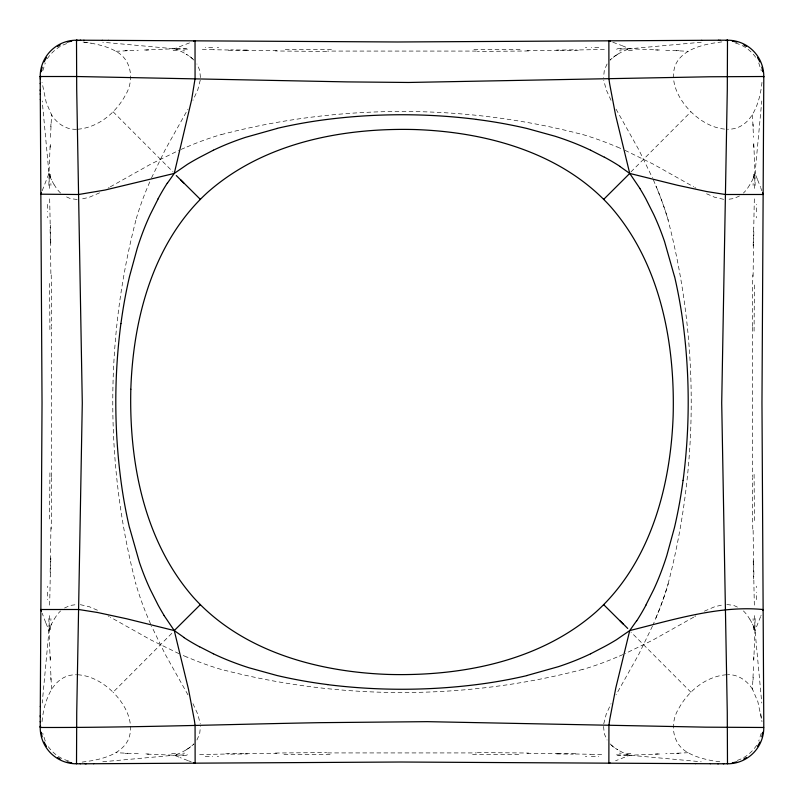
<?xml version="1.0" encoding="UTF-8"?>
<svg xmlns="http://www.w3.org/2000/svg" width="804" height="804" viewBox="0 0 804 804"><rect width="100%" height="100%" fill="white"/><g stroke="black" fill="none" stroke-linecap="round" stroke-linejoin="round"><path stroke-width="0.6" stroke-dasharray="4.02 3.01" d="M51.335 476.702L51.335 327.298M752.665 327.298L752.665 476.702M50.903 527.504L50.451 562.448M753.097 276.496L753.549 241.552M49.667 605.161L49.989 589.644A254.868 8.653 -89.8 0 0 50.23 576.056M754.333 198.839L754.011 214.356A254.868 8.653 -89.8 0 0 753.77 227.944M49.426 615.573L48.984 630.567L42.21 703.058M754.574 188.427L755.016 173.433L761.79 100.942M200.467 77.626L199.663 70.129L196.9 63.948M603.533 726.374L604.337 733.871L607.1 740.052M50.501 137.323L51.546 114.771L46.22 102.51L42.029 82.299M753.499 666.677L752.454 689.139L757.881 701.812L761.79 720.525M752.454 689.199C747.248 680.686 737.77 674.053 727.469 674.737M200.266 80.119L197.824 89.696L192.95 100.359M603.734 723.881L606.176 714.304L611.05 703.641M42.029 721.711C43.798 702.636 52.039 674.315 76.531 674.737M761.971 82.289C760.202 101.364 751.961 129.685 727.469 129.263M42.733 70.852L45.265 62.943M761.267 733.147L758.735 741.057M135.876 220.276C105.073 338.574 105.073 465.426 135.876 583.724M668.124 583.724C698.927 465.426 698.927 338.574 668.124 220.276M42.21 190.719L48.984 173.433L49.948 150.207A255.923 0.884 -88.1 0 1 50.23 143.514M761.117 615.171L760.916 615.703M760.614 616.557L755.016 630.567L754.051 653.793A255.923 0.884 -88.1 0 1 753.77 660.486M655.853 618.075A257.421 181.915 -90 0 0 668.194 583.774A257.421 181.925 90 0 1 655.863 618.085L653.371 624.075M149.775 181.905L148.087 185.865A257.421 181.925 90 0 0 135.796 220.226M151.504 177.945L165.172 149.785L187.965 109.113M652.496 626.055L638.828 654.215L616.035 694.887M50.23 660.486A255.923 0.884 88.1 0 1 49.948 653.783L48.984 630.567A85.837 60.702 0.4 0 1 51.506 624.055L54.2 619.05M753.77 143.514A255.923 0.884 88.1 0 1 754.051 150.217L755.016 173.433A85.837 60.702 0.4 0 1 752.494 179.945L749.8 184.95M607.1 63.948L604.337 70.129L603.533 77.626M196.9 740.052L199.663 733.871L200.467 726.374M47.275 58.732C52.26 51.325 59.657 45.265 68.44 43.155M756.725 745.268C751.74 752.675 744.343 758.735 735.559 760.845M77.676 129.243C98.219 127.545 115.887 112.851 125.454 95.113C134.409 80.661 131.886 59.436 115.826 51.285C108.379 46.893 98.992 44.753 91.324 43.205L82.088 41.888L91.103 43.225M726.324 674.757C705.781 676.455 688.113 691.149 678.546 708.887C669.591 723.339 672.114 744.564 688.174 752.715C695.571 757.066 704.867 759.227 712.485 760.755L721.912 762.112M630.929 171.935L690.917 111.776C700.465 121.102 712.796 128.449 726.324 129.243M77.676 674.757C91.204 675.561 103.545 682.887 113.083 692.234L173.071 632.065M721.912 41.888L712.485 43.245C699.148 45.697 681.903 50.622 675.44 64.883C669.079 81.857 679.018 99.796 690.917 111.766M82.088 762.112L91.324 760.795C104.731 758.343 122.057 753.438 128.56 739.117C134.921 722.143 124.982 704.203 113.083 692.234M739.499 195.975L733.761 198.558L726.806 199.513M64.501 608.025L70.239 605.442L77.194 604.487M110.248 186.88L150.961 164.016L179.041 150.308M617.834 54.069L623.2 51.265A87.747 62.039 -89.9 0 1 629.833 48.753M186.166 749.931L180.799 752.735A87.747 62.039 -89.9 0 1 174.166 755.247M693.751 617.12L653.039 639.984L624.959 653.692M108.158 188.106L109.193 187.503M694.807 616.497L695.842 615.894M99.626 192.819L89.164 197.322L80.31 199.342M704.374 611.181L714.836 606.678L723.69 604.658M181.011 149.443L186.93 146.881M622.989 654.556L617.07 657.119M144.469 49.999A254.516 0.864 -1.9 0 1 150.338 49.758L174.267 48.773L191.181 42.23M659.531 754.001A254.516 0.864 -1.9 0 1 653.662 754.242L629.733 755.227L615.562 760.785M221.19 134.63C338.846 103.746 465.154 103.746 582.81 134.63M582.81 669.37C465.154 700.254 338.846 700.254 221.19 669.37M701.249 42.23L629.733 48.773L616.487 49.165M102.751 761.77L174.267 755.227L187.513 754.835M115.836 51.285L138.308 50.26M688.134 752.715L665.692 753.74M604.387 49.446L590.628 49.727M199.613 754.554L213.372 754.273M76.531 129.263C66.23 129.926 56.722 123.334 51.556 114.761M558.398 50.26L527.012 50.652M245.602 753.74L276.988 753.348M476.4 51.074L327.6 51.074M327.6 752.926L476.4 752.926M77.194 199.513L70.239 198.558L64.501 195.975M726.806 604.487L733.761 605.442L739.499 608.025M276.988 50.652L245.602 50.26M527.012 753.348L558.398 753.74M213.372 49.727L199.613 49.446M590.628 754.273L604.387 754.554M187.513 49.165L174.267 48.773L102.751 42.23M616.487 754.835L629.733 755.227L701.249 761.77M665.692 50.26L688.164 51.285M138.308 753.74L115.866 752.715M723.69 199.342L714.836 197.322L704.374 192.819M80.31 604.658L89.164 606.678L99.626 611.181M735.559 43.155C744.343 45.265 751.74 51.325 756.725 58.732M68.44 760.845C59.657 758.735 52.26 752.675 47.275 745.268M612.819 42.23L621.633 45.496M191.181 761.77L188.437 760.785M187.855 760.584L180.056 757.549M622.065 45.677L629.733 48.773L653.662 49.758A254.516 0.864 1.9 0 1 659.531 49.999M179.031 757.127L174.267 755.227L150.338 754.242A254.516 0.864 1.9 0 1 144.469 754.001M617.07 146.881L622.989 149.443M186.93 657.119L181.011 654.556M624.959 150.308L653.039 164.016L693.751 186.88M179.041 653.692L150.961 639.984L110.248 617.12M180.799 51.265L186.166 54.069M623.2 752.735L617.834 749.931M694.807 187.503L695.842 188.106M108.158 615.894L109.193 616.497M113.083 111.776L173.071 171.935M690.917 692.224L630.929 632.065M749.8 619.05L752.474 624.055A85.837 60.702 -0.4 0 1 755.026 630.567L761.79 703.058M54.2 184.95L51.526 179.945A85.837 60.702 -0.4 0 1 48.974 173.433L42.21 100.942M616.035 109.113L638.828 149.785L652.496 177.945M187.965 694.887L165.172 654.215L151.504 626.055M611.05 100.359L606.176 89.696L603.734 80.119M192.95 703.641L197.824 714.304L200.266 723.881M758.735 62.943L761.267 70.852M45.265 741.057L42.733 733.147M653.371 179.925L655.913 185.865A257.421 181.925 -90 0 1 668.204 220.226A257.421 181.915 90 0 0 655.853 185.925M150.629 624.075L148.087 618.135A257.421 181.915 90 0 1 135.806 583.774M757.408 179.272L755.016 173.433A85.837 60.682 0.3 0 1 752.464 179.945M757.609 179.774L760.504 187.151M45.898 623.05L48.984 630.567A85.837 60.682 0.3 0 1 51.536 624.055M45.717 622.608L42.21 613.281M760.715 187.734L761.79 190.719M760.715 713.449L761.971 721.701M752.454 114.801L753.499 137.323M51.546 689.229L50.501 666.677M754.574 615.573L755.016 630.567A85.837 60.682 -0.3 0 0 752.464 624.055M49.426 188.427L48.984 173.433A85.837 60.682 -0.3 0 0 51.536 179.945M754.333 605.161L754.011 589.644A254.868 8.653 89.8 0 1 753.77 576.056M49.667 198.839L49.989 214.356A254.868 8.653 89.8 0 1 50.23 227.944M753.549 562.448L753.097 527.504M50.451 241.552L50.903 276.496M629.723 755.237A87.747 62.059 90 0 1 623.1 752.715M619.392 753.147A238.135 12.964 -0.5 0 1 621.281 753.197M626.879 753.348A238.135 12.964 -0.5 0 1 632.406 753.519M575.383 754.001A255.823 8.482 0.2 0 1 590.628 754.273M556.559 753.921A302.013 10.03 0.2 0 1 573.252 754.172M472.541 754.303A494.691 20.793 0 0 1 520.077 754.675M275.38 753.036A494.691 22.482 0 0 1 326.705 752.614M225.703 753.76A305.972 10.703 -0.2 0 1 246.587 753.438M213.372 754.273A255.823 8.482 -0.2 0 1 228.617 754.001M205.211 756.685A226.879 9.387 0.1 0 1 212.698 756.544M217.191 756.463A226.879 9.387 0.1 0 1 218.678 756.443M148.8 754.092A244.456 1.809 3 0 1 145.876 753.891M127.625 753.448A302.947 1.015 1.9 0 1 125.002 753.298M186.608 755.388A306.927 0.834 2 0 1 176.166 754.986M658.124 753.891A244.456 1.809 -3 0 1 655.2 754.092M678.998 753.298A302.947 1.015 -1.9 0 1 676.375 753.448M627.834 754.986A306.927 0.834 -2 0 1 617.392 755.388M171.594 753.519A238.135 12.964 0.5 0 1 177.121 753.348M182.719 753.197A238.135 12.964 0.5 0 1 184.608 753.147M230.748 754.172A302.013 10.03 -0.2 0 1 247.441 753.921M283.923 754.675A494.691 20.793 0 0 1 331.459 754.303M477.295 752.614A494.691 22.482 0 0 1 528.62 753.036M557.413 753.438A305.972 10.703 0.2 0 1 578.297 753.76M585.322 756.443A226.879 9.387 -0.1 0 1 586.809 756.463M591.302 756.544A226.879 9.387 -0.1 0 1 598.789 756.685M753.83 656.647A244.275 1.849 -86.9 0 1 753.619 659.561M753.207 677.32A302.163 1.045 -88.1 0 1 753.057 679.983M755.177 618.557A306.123 0.854 -88 0 1 754.765 629.009M50.381 659.561A244.275 1.849 86.9 0 1 50.17 656.647M50.943 679.983A302.163 1.045 88.1 0 1 50.793 677.32M49.235 629.009A306.123 0.854 88 0 1 48.823 618.557M221.16 669.43A255.984 181.232 0 0 1 186.98 657.029M617.01 657.059A255.984 181.242 0 0 1 582.83 669.451M743.409 610.919A50.22 35.487 -0.2 0 1 749.65 619.12M54.36 619.1A50.22 35.497 0.2 0 1 60.601 610.899M174.277 48.763A87.747 62.059 90 0 1 180.9 51.285M184.608 50.853A238.135 12.964 -0.5 0 1 182.719 50.803M177.121 50.652A238.135 12.964 -0.5 0 1 171.594 50.481M228.617 49.999A255.823 8.482 0.2 0 1 213.372 49.727M247.441 50.079A302.013 10.03 0.2 0 1 230.748 49.828M331.459 49.697A494.691 20.793 0 0 1 283.923 49.325M528.62 50.964A494.691 22.482 0 0 1 477.295 51.386M578.297 50.24A305.972 10.703 -0.2 0 1 557.413 50.562M590.628 49.727A255.823 8.482 -0.2 0 1 575.383 49.999M598.789 47.315A226.879 9.387 0.1 0 1 591.302 47.456M586.809 47.536A226.879 9.387 0.1 0 1 585.322 47.557M145.876 50.109A244.456 1.809 -3 0 1 148.8 49.908M125.002 50.702A302.947 1.015 -1.9 0 1 127.625 50.551M176.166 49.014A306.927 0.834 -2 0 1 186.608 48.612M753.619 144.439A244.275 1.849 86.9 0 1 753.83 147.353M753.057 124.017A302.163 1.045 88.1 0 1 753.207 126.68M754.765 174.991A306.123 0.854 88 0 1 755.177 185.443M655.2 49.908A244.456 1.809 3 0 1 658.124 50.109M676.375 50.551A302.947 1.015 1.9 0 1 678.998 50.702M617.392 48.612A306.927 0.834 2 0 1 627.834 49.014M632.406 50.481A238.135 12.964 0.5 0 1 626.879 50.652M621.281 50.803A238.135 12.964 0.5 0 1 619.392 50.853M573.252 49.828A302.013 10.03 -0.2 0 1 556.559 50.079M520.077 49.325A494.691 20.793 0 0 1 472.541 49.697M326.705 51.386A494.691 22.482 0 0 1 275.38 50.964M246.587 50.562A305.972 10.703 0.2 0 1 225.703 50.24M218.678 47.557A226.879 9.387 -0.1 0 1 217.191 47.536M212.698 47.456A226.879 9.387 -0.1 0 1 205.211 47.315M50.17 147.353A244.275 1.849 -86.9 0 1 50.381 144.439M50.793 126.68A302.163 1.045 -88.1 0 1 50.943 124.017M48.823 185.443A306.123 0.854 -88 0 1 49.235 174.991M582.84 134.57A255.984 181.232 0 0 1 617.02 146.971M186.99 146.941A255.984 181.242 0 0 1 221.17 134.549M749.64 184.9A50.22 35.497 0.2 0 1 743.399 193.101M60.591 193.081A50.22 35.487 -0.2 0 1 54.35 184.88M50.612 174.257A244.667 13.125 -89.6 0 1 50.722 177.935M50.873 183.513A244.667 13.125 -89.6 0 1 50.923 185.382M50.119 229.321A299.711 10.191 89.8 0 1 50.33 242.788M49.526 283.44A498.209 21.437 90 0 1 49.918 331.168M51.657 477.596A498.209 23.185 -90 0 1 51.225 529.122M50.813 558.016A307.5 11.015 -89.8 0 1 50.481 578.97M47.737 586.136A227.311 9.628 89.9 0 1 47.707 587.624M47.627 592.126A227.311 9.628 89.9 0 1 47.486 599.643M753.388 629.743A244.667 13.125 -89.6 0 1 753.278 626.065M753.127 620.487A244.667 13.125 -89.6 0 1 753.077 618.618M753.881 574.679A299.711 10.191 89.8 0 1 753.67 561.212M754.474 520.56A498.209 21.437 90 0 1 754.082 472.832M752.343 326.404A498.209 23.185 -90 0 1 752.775 274.878M753.187 245.984A307.5 11.015 -89.8 0 1 753.519 225.03M756.262 217.864A227.311 9.628 89.9 0 1 756.293 216.376M756.373 211.874A227.311 9.628 89.9 0 1 756.514 204.357M753.077 185.382A244.667 13.125 89.6 0 1 753.127 183.513M753.278 177.935A244.667 13.125 89.6 0 1 753.388 174.257M753.67 242.788A299.711 10.191 -89.8 0 1 753.881 229.321M754.082 331.168A498.209 21.437 -90 0 1 754.474 283.44M752.775 529.122A498.209 23.185 90 0 1 752.343 477.596M753.519 578.97A307.5 11.015 89.8 0 1 753.187 558.016M756.514 599.643A227.311 9.628 -89.9 0 1 756.373 592.126M756.293 587.624A227.311 9.628 -89.9 0 1 756.262 586.136M50.923 618.618A244.667 13.125 89.6 0 1 50.873 620.487M50.722 626.065A244.667 13.125 89.6 0 1 50.612 629.743M50.33 561.212A299.711 10.191 -89.8 0 1 50.119 574.679M49.918 472.832A498.209 21.437 -90 0 1 49.526 520.56M51.225 274.878A498.209 23.185 90 0 1 51.657 326.404M50.481 225.03A307.5 11.015 89.8 0 1 50.813 245.984M47.486 204.357A227.311 9.628 -89.9 0 1 47.627 211.874M47.707 216.376A227.311 9.628 -89.9 0 1 47.737 217.864M186.116 749.77A49.416 34.954 90 0 0 193.985 743.871A49.416 34.944 -90 0 1 186.116 749.76M610.025 743.851A49.416 34.944 90 0 0 617.884 749.76A49.416 34.954 -90 0 1 610.015 743.871M193.985 60.129A49.416 34.954 -90 0 0 186.116 54.23A49.416 34.944 90 0 1 193.975 60.149M617.884 54.23A49.416 34.954 90 0 0 610.015 60.129A49.416 34.944 -90 0 1 617.884 54.24"/><path stroke-width="1.21" d="M40.21 726.293L40.2 727.489A36.19 36.19 0 0 0 76.511 763.8L80.259 763.79M40.21 726.344L40.23 721.55M40.23 721.801L40.25 716.625M720.022 40.23L727.489 40.2A36.19 36.19 0 0 1 763.8 76.521L761.971 402.945L763.8 727.489A36.19 36.19 0 0 1 727.489 763.8L723.319 763.78M40.25 716.806L40.25 715.62M40.25 715.821L40.3 706.445M40.3 706.565L42.029 402.945L40.311 99.505M76.521 763.217L76.511 763.8L76.732 712.625L82.289 402.945L76.702 89.566L76.511 40.2L80.681 40.22M727.479 40.783L727.489 40.2L727.298 89.777L721.711 402.945L727.268 712.063L727.489 763.8L727.479 763.217M120.901 323.61C114.098 375.568 114.098 428.431 120.901 480.39A496.038 495.586 -88.9 0 0 129.434 527.524M683.098 480.39C689.902 428.431 689.902 375.568 683.098 323.61A496.038 495.586 -88.9 0 0 674.566 276.476M167.322 183.302L174.267 173.433L191.603 99.867L195.07 78.681L195.03 40.883M40.26 727.298L40.532 726.444M40.29 727.218L40.602 726.233M763.74 76.702L763.488 77.485M41.004 194.106L41.426 192.9M762.775 610.527L763.117 609.512M40.974 194.196L78.651 194.498L104.972 190.056L174.267 173.433L187.513 164.287A238.044 237.672 -9 0 1 199.653 157.333L213.372 150.207M158.147 198.839L150.338 214.356A255.089 254.948 84.2 0 0 144.469 227.944A307.821 307.63 85.6 0 0 137.203 248.436L129.514 276.496A496.038 495.505 89.9 0 0 120.942 323.62M645.853 605.161L653.662 589.644A255.089 254.948 84.2 0 0 659.531 576.056A307.821 307.63 85.6 0 0 666.797 555.564L674.486 527.504A496.038 495.505 89.9 0 0 683.058 480.38M636.678 620.698L629.733 630.567L616.487 639.713A238.044 237.672 -9 0 1 604.347 646.667L590.628 653.793M199.714 605.301L200.487 604.497L174.267 630.567L188.437 689.018L194.387 720.344L195.07 725.319L195.131 763.107L193.553 762.594M604.286 198.699L603.533 199.482L604.487 198.558M610.447 41.406L608.869 40.893L608.929 78.681L609.613 83.656L615.562 114.982L629.733 173.433L604.839 198.216M41.426 611.1L40.904 609.512L78.651 609.502L97.445 612.477L126.62 618.768L174.267 630.567L184.116 637.542M762.654 609.492C719.037 605.342 672.807 619.884 629.733 630.567L615.844 687.742L609.744 719.479L608.929 725.319L608.869 763.107L610.005 762.755M195 40.904L193.553 41.406M726.645 40.451L727.248 40.27M726.153 40.602L727.288 40.26M276.988 128.509L245.602 137.323A301.55 301.379 5.8 0 0 228.607 143.514A255.511 255.37 5.9 0 0 213.372 150.217M527.012 675.491L558.398 666.677A301.55 301.379 5.8 0 0 575.393 660.486A255.511 255.37 5.9 0 0 590.628 653.783M763.8 76.511L709.57 76.772L408.583 82.47L347.117 81.897L76.521 76.511L40.2 76.511L40.21 78.892M40.793 727.469C130.65 727.741 227.833 724.303 319.992 722.665L427.376 721.66L705.771 727.168L763.659 727.479M718.887 40.23L701.661 40.321M701.761 40.321L397.467 41.979L108.429 40.351M93.626 763.73L401.055 762.021L695.571 763.649M93.706 763.73L80.199 763.79M85.113 763.77L86.34 763.76M718.414 40.24L720.113 40.23M80.199 40.21L83.978 40.23M83.887 40.23L102.339 40.321M102.239 40.321L108.51 40.351M695.49 763.649L710.374 763.73M710.294 763.73L718.414 763.76M717.66 763.76L723.801 763.79M40.793 76.531L40.2 76.511A36.19 36.19 0 0 1 76.511 40.2L76.521 40.783M476.4 119.374C427.065 113.193 376.935 113.193 327.6 119.374A493.606 493.153 1.1 0 0 276.968 128.409M327.6 684.626C376.935 690.807 427.065 690.807 476.4 684.626A493.606 493.153 1.1 0 0 527.032 675.591M619.884 166.458L629.733 173.433L677.38 185.232L706.555 191.523L725.349 194.498L763.096 194.488L762.574 192.9M76.712 40.26L77.395 40.471M77.043 40.361L77.847 40.602M590.628 150.207L604.387 157.252M213.372 653.793L199.613 646.748M180.799 179.945L200.487 199.503L199.714 198.699M623.2 624.055L603.533 604.518L604.286 605.301M629.733 173.433L639.894 188.427M174.267 630.567L164.106 615.573M40.26 76.702L40.602 77.767M40.461 77.335L40.27 76.742M674.486 276.496L664.546 241.552A300.013 299.842 -84.2 0 0 659.531 227.944A255.089 254.948 -84.2 0 0 653.662 214.367L645.853 198.839A244.748 244.396 82 0 0 639.843 188.458M129.514 527.504L139.454 562.448A300.013 299.842 -84.2 0 0 144.469 576.056A255.089 254.948 -84.2 0 0 150.338 589.634L158.147 605.161A244.748 244.396 82 0 0 164.157 615.542M40.28 93.766L40.311 99.616M40.26 89.777L40.28 94.309M40.23 83.385L40.27 90.751M40.21 78.792L40.23 83.636M620.266 621.03A86.4 0.513 45 0 1 627.713 628.447M327.61 684.576A493.606 493.073 -0.1 0 1 276.988 675.511L249.039 667.792A305.49 305.299 -4.5 0 1 228.617 660.476A255.511 255.37 -5.9 0 1 213.372 653.783M199.573 646.818A226.808 226.607 1.5 0 1 184.046 637.652M183.734 182.97A86.4 0.513 45 0 1 176.287 175.553M476.39 119.424A493.606 493.073 -0.1 0 1 527.012 128.489L554.961 136.208A305.49 305.299 -4.5 0 1 575.383 143.524A255.511 255.37 -5.9 0 1 590.628 150.217M604.427 157.182A226.808 226.607 1.5 0 1 619.954 166.348M158.076 198.809A227.371 227.16 -88.5 0 1 167.212 183.232M645.924 605.191A227.371 227.16 -88.5 0 1 636.788 620.768M71.707 762.795A36.2 36.2 0 0 1 67.234 761.83M60.149 758.996A36.2 36.2 0 0 1 57.607 757.519M46.471 746.363A36.2 36.2 0 0 1 44.14 742.072M42.18 736.725A36.2 36.2 0 0 1 41.235 732.253M762.765 732.253A36.2 36.2 0 0 1 761.81 736.725M759.86 742.072A36.2 36.2 0 0 1 757.529 746.363M746.393 757.519A36.2 36.2 0 0 1 743.851 758.996M736.765 761.83A36.2 36.2 0 0 1 732.293 762.795M41.235 71.747A36.2 36.2 0 0 1 42.19 67.275M44.14 61.928A36.2 36.2 0 0 1 46.471 57.637M57.607 46.481A36.2 36.2 0 0 1 60.149 45.004M67.234 42.17A36.2 36.2 0 0 1 71.707 41.205M732.293 41.205A36.2 36.2 0 0 1 736.765 42.17M743.851 45.004A36.2 36.2 0 0 1 746.393 46.481M757.529 57.637A36.2 36.2 0 0 1 759.86 61.928M761.81 67.275A36.2 36.2 0 0 1 762.765 71.747M130.821 389.277C129.042 462.32 144.017 540.911 193.422 597.372C242.205 651.501 317.791 671.943 388.352 674.435C461.295 676.425 539.836 661.38 596.096 611.884C650.386 562.689 670.626 486.631 673.149 415.708C675.089 342.494 660.265 263.692 610.879 206.97C561.895 152.348 485.686 131.876 414.663 129.534C341.881 127.715 263.561 142.901 207.553 192.427C153.273 241.883 133.193 318.183 130.821 389.277"/></g></svg>
